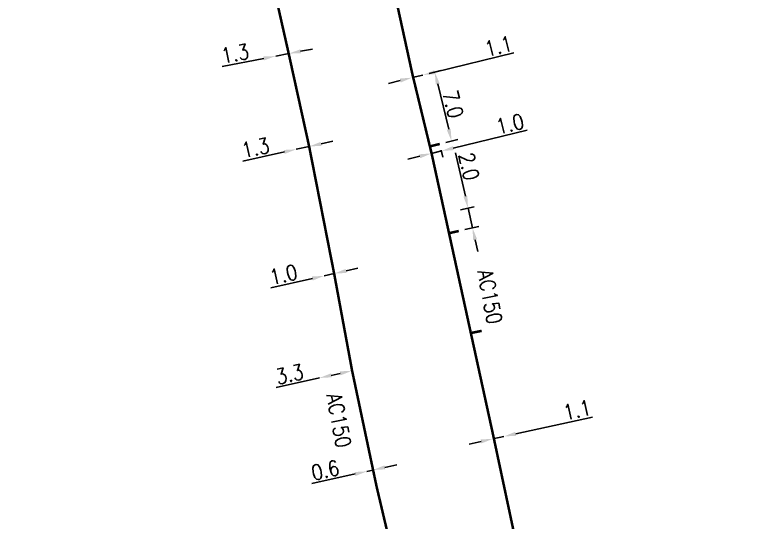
# Model space of a CAD drawing. Header units: millimetres. Extents: x 149996 to 151004, y 126998 to 128018.
# Drawn here: x 150835.9 to 150908.2, y 127279.1 to 127329.1 of the extents above; entities that cross this region are included whole.
import ezdxf
from ezdxf.enums import TextEntityAlignment as Align

# ---------------------------------------------------------------- set-up
doc = ezdxf.new("R2010")
doc.units = ezdxf.units.MM
doc.header["$PDMODE"] = 34
doc.linetypes.add('L_100_AP', pattern=[14, 10, -1.5, 1, -1.5])
doc.linetypes.add('L_25_AP', pattern=[2000, 1000, 1000])
doc.layers.get('DEFPOINTS').update_dxf_attribs({"linetype": 'CONTINUOUS'})
doc.layers.add('L_140', color=3, linetype='CONTINUOUS')
doc.layers.add('L_150', color=1, linetype='CONTINUOUS')
doc.layers.add('L_170', color=7, linetype='CONTINUOUS', plot=False)
doc.styles.get("Standard").update_dxf_attribs({"font": 'romans.shx', "width": 0.85})
doc.dimstyles.get("Standard").update_dxf_attribs({"dimtxt": 1.5, "dimasz": 1.2, "dimexe": 0.625, "dimexo": 0.625, "dimgap": 0.25, "dimtad": 1, "dimdec": 1, "dimzin": 0, "dimdsep": 46, "dimtxsty": 'Standard', "dimcen": -0.5, "dimadec": 0, "dimazin": 0, "dimtfac": 1, "dimtdec": 1, "dimtmove": 0, "dimatfit": 3, "dimfxl": 0, "dimtolj": 1, "dimtzin": 0, "dimarcsym": 0})

# ---------------------------------------------------------------- blocks, each defined once
blk = doc.blocks.new('*D93')
at = {"layer": 'DEFPOINTS', "color": 0, "linetype": 'Continuous', "transparency": 16777216}
for p in [(150884.089, 127287.534), (150884.089, 127287.534), (150883.015, 127287.299)]:
    blk.add_point(p, dxfattribs=at)
at = {"layer": 'L_140', "color": 0, "linetype": 'Continuous', "lineweight": -2, "transparency": 16777216}
for p, q in [((150885.261, 127287.791), (150892.819, 127289.449)), ((150883.015, 127287.299), (150884.089, 127287.534)), ((150881.842, 127287.042), (150880.67, 127286.785))]:
    blk.add_line(p, q, dxfattribs=at)
at = {"layer": 'L_140', "color": 0, "linetype": 'Continuous', "transparency": 16777216}
for points in [[(150885.218, 127287.987), (150885.304, 127287.596), (150884.089, 127287.534)], [(150881.8, 127287.237), (150881.885, 127286.846), (150883.015, 127287.299)]]:
    blk.add_solid(points, dxfattribs=at)
at = {"layer": 'L_140', "color": 0, "linetype": 'Continuous', "transparency": 16777216, "insert": (150891.323, 127290.144), "char_height": 1.5, "attachment_point": 5, "rotation": 12.36738}
blk.add_mtext('\\A1;1.1', dxfattribs=at)
blk = doc.blocks.new('*D193')
at = {"layer": 'DEFPOINTS', "color": 0, "linetype": 'Continuous', "transparency": 16777216}
for p in [(150869.13, 127294.015), (150865.908, 127293.298), (150865.908, 127293.298)]:
    blk.add_point(p, dxfattribs=at)
at = {"layer": 'L_150', "color": 0, "linetype": 'Continuous', "lineweight": -2, "transparency": 16777216}
for p, q in [((150865.908, 127293.298), (150861.641, 127292.348)), ((150867.958, 127293.754), (150867.08, 127293.559))]:
    blk.add_line(p, q, dxfattribs=at)
at = {"layer": 'L_150', "color": 0, "linetype": 'Continuous', "transparency": 16777216}
for points in [[(150867.915, 127293.949), (150868.002, 127293.559), (150869.13, 127294.015)], [(150867.036, 127293.754), (150867.123, 127293.363), (150865.908, 127293.298)]]:
    blk.add_solid(points, dxfattribs=at)
at = {"layer": 'L_150', "color": 0, "linetype": 'Continuous', "transparency": 16777216, "insert": (150862.972, 127293.669), "char_height": 1.5, "attachment_point": 5, "rotation": 12.55009}
blk.add_mtext('\\A1;3.3', dxfattribs=at)
blk = doc.blocks.new('*D194')
at = {"layer": 'DEFPOINTS', "color": 0, "linetype": 'Continuous', "transparency": 16777216}
for p in [(150866.383, 127303.37), (150866.383, 127303.37), (150867.359, 127303.589)]:
    blk.add_point(p, dxfattribs=at)
at = {"layer": 'L_150', "color": 0, "linetype": 'Continuous', "lineweight": -2, "transparency": 16777216}
for p, q in [((150868.53, 127303.851), (150869.701, 127304.114)), ((150867.359, 127303.589), (150866.383, 127303.37)), ((150865.212, 127303.108), (150861.124, 127302.192))]:
    blk.add_line(p, q, dxfattribs=at)
at = {"layer": 'L_150', "color": 0, "linetype": 'Continuous', "transparency": 16777216}
for points in [[(150868.486, 127304.046), (150868.574, 127303.656), (150867.359, 127303.589)], [(150865.168, 127303.303), (150865.256, 127302.913), (150866.383, 127303.37)]]:
    blk.add_solid(points, dxfattribs=at)
at = {"layer": 'L_150', "color": 0, "linetype": 'Continuous', "transparency": 16777216, "insert": (150862.364, 127303.494), "char_height": 1.5, "attachment_point": 5, "rotation": 12.63074}
blk.add_mtext('\\A1;1.0', dxfattribs=at)
blk = doc.blocks.new('*D195')
at = {"layer": 'DEFPOINTS', "color": 0, "linetype": 'Continuous', "transparency": 16777216}
for p in [(150861.602, 127325.038), (150861.602, 127325.038), (150862.879, 127325.283)]:
    blk.add_point(p, dxfattribs=at)
at = {"layer": 'L_150', "color": 0, "linetype": 'Continuous', "lineweight": -2, "transparency": 16777216}
for p, q in [((150864.057, 127325.509), (150865.236, 127325.734)), ((150862.879, 127325.283), (150861.602, 127325.038)), ((150860.423, 127324.813), (150856.309, 127324.024))]:
    blk.add_line(p, q, dxfattribs=at)
at = {"layer": 'L_150', "color": 0, "linetype": 'Continuous', "transparency": 16777216}
for points in [[(150864.02, 127325.705), (150864.095, 127325.312), (150862.879, 127325.283)], [(150860.386, 127325.009), (150860.461, 127324.616), (150861.602, 127325.038)]]:
    blk.add_solid(points, dxfattribs=at)
at = {"layer": 'L_150', "color": 0, "linetype": 'Continuous', "transparency": 16777216, "insert": (150857.589, 127325.288), "char_height": 1.5, "attachment_point": 5, "rotation": 10.84421}
blk.add_mtext('\\A1;1.3', dxfattribs=at)
blk = doc.blocks.new('*D196')
at = {"layer": 'DEFPOINTS', "color": 0, "linetype": 'Continuous', "transparency": 16777216}
for p in [(150863.626, 127315.847), (150863.626, 127315.847), (150864.895, 127316.126)]:
    blk.add_point(p, dxfattribs=at)
at = {"layer": 'L_150', "color": 0, "linetype": 'Continuous', "lineweight": -2, "transparency": 16777216}
for p, q in [((150866.067, 127316.384), (150867.239, 127316.642)), ((150862.454, 127315.589), (150858.363, 127314.688)), ((150864.895, 127316.126), (150863.626, 127315.847))]:
    blk.add_line(p, q, dxfattribs=at)
at = {"layer": 'L_150', "color": 0, "linetype": 'Continuous', "transparency": 16777216}
for points in [[(150866.024, 127316.58), (150866.11, 127316.189), (150864.895, 127316.126)], [(150862.411, 127315.784), (150862.497, 127315.393), (150863.626, 127315.847)]]:
    blk.add_solid(points, dxfattribs=at)
at = {"layer": 'L_150', "color": 0, "linetype": 'Continuous', "transparency": 16777216, "insert": (150859.607, 127315.986), "char_height": 1.5, "attachment_point": 5, "rotation": 12.41854}
blk.add_mtext('\\A1;1.3', dxfattribs=at)
blk = doc.blocks.new('*D199')
at = {"layer": 'DEFPOINTS', "color": 0, "linetype": 'Continuous', "transparency": 16777216}
for p in [(150870.596, 127284.093), (150870.596, 127284.093), (150871.182, 127284.223)]:
    blk.add_point(p, dxfattribs=at)
at = {"layer": 'L_150', "color": 0, "linetype": 'Continuous', "lineweight": -2, "transparency": 16777216}
for p, q in [((150872.353, 127284.484), (150873.525, 127284.745)), ((150869.425, 127283.832), (150865.158, 127282.882)), ((150871.182, 127284.223), (150870.596, 127284.093))]:
    blk.add_line(p, q, dxfattribs=at)
at = {"layer": 'L_150', "color": 0, "linetype": 'Continuous', "transparency": 16777216}
for points in [[(150872.31, 127284.679), (150872.397, 127284.289), (150871.182, 127284.223)], [(150869.382, 127284.027), (150869.468, 127283.637), (150870.596, 127284.093)]]:
    blk.add_solid(points, dxfattribs=at)
at = {"layer": 'L_150', "color": 0, "linetype": 'Continuous', "transparency": 16777216, "insert": (150866.489, 127284.203), "char_height": 1.5, "attachment_point": 5, "rotation": 12.54952}
blk.add_mtext('\\A1;0.6', dxfattribs=at)
blk = doc.blocks.new('*D211')
at = {"layer": 'DEFPOINTS', "color": 0, "linetype": 'Continuous', "transparency": 16777216}
for p in [(150875.049, 127322.911), (150876.118, 127323.17), (150876.118, 127323.17)]:
    blk.add_point(p, dxfattribs=at)
at = {"layer": 'L_140', "color": 0, "linetype": 'Continuous', "lineweight": -2, "transparency": 16777216}
for p, q in [((150877.284, 127323.454), (150885.076, 127325.347)), ((150875.049, 127322.911), (150876.118, 127323.17)), ((150873.883, 127322.627), (150872.717, 127322.344))]:
    blk.add_line(p, q, dxfattribs=at)
at = {"layer": 'L_140', "color": 0, "linetype": 'Continuous', "transparency": 16777216}
for points in [[(150877.236, 127323.648), (150877.331, 127323.259), (150876.118, 127323.17)], [(150873.835, 127322.822), (150873.93, 127322.433), (150875.049, 127322.911)]]:
    blk.add_solid(points, dxfattribs=at)
at = {"layer": 'L_140', "color": 0, "linetype": 'Continuous', "transparency": 16777216, "insert": (150883.565, 127326.009), "char_height": 1.5, "attachment_point": 5, "rotation": 13.65585}
blk.add_mtext('\\A1;1.1', dxfattribs=at)
blk = doc.blocks.new('*D1354')
at = {"layer": 'DEFPOINTS', "color": 0, "linetype": 'Continuous', "transparency": 16777216}
for p in [(150876.118, 127323.17), (150877.284, 127323.454), (150877.77, 127316.371)]:
    blk.add_point(p, dxfattribs=at)
at = {"layer": 'L_170', "color": 0, "linetype": 'Continuous', "lineweight": -2, "transparency": 16777216}
for p, q in [((150876.725, 127323.318), (150877.891, 127323.601)), ((150878.652, 127317.82), (150877.567, 127322.288)), ((150878.377, 127316.518), (150879.543, 127316.801))]:
    blk.add_line(p, q, dxfattribs=at)
at = {"layer": 'L_170', "color": 0, "linetype": 'Continuous', "transparency": 16777216}
for points in [[(150877.761, 127322.335), (150877.373, 127322.241), (150877.284, 127323.454)], [(150878.847, 127317.867), (150878.458, 127317.773), (150878.936, 127316.654)]]:
    blk.add_solid(points, dxfattribs=at)
at = {"layer": 'L_170', "color": 0, "linetype": 'Continuous', "transparency": 16777216, "insert": (150879.082, 127320.289), "char_height": 1.5, "attachment_point": 5, "rotation": 283.65585}
blk.add_mtext('\\A1;7.0', dxfattribs=at)
blk = doc.blocks.new('*D1355')
at = {"layer": 'DEFPOINTS', "color": 0, "linetype": 'Continuous', "transparency": 16777216}
for p in [(150877.77, 127316.368), (150877.938, 127315.679), (150876.966, 127315.443)]:
    blk.add_point(p, dxfattribs=at)
at = {"layer": 'L_140', "color": 0, "linetype": 'Continuous', "lineweight": -2, "transparency": 16777216}
for p, q in [((150879.104, 127315.962), (150886.386, 127317.731)), ((150876.966, 127315.443), (150877.938, 127315.679)), ((150877.918, 127315.761), (150878.085, 127315.071)), ((150875.8, 127315.159), (150874.634, 127314.876))]:
    blk.add_line(p, q, dxfattribs=at)
at = {"layer": 'L_140', "color": 0, "linetype": 'Continuous', "transparency": 16777216}
for points in [[(150879.057, 127316.156), (150879.151, 127315.768), (150877.938, 127315.679)], [(150875.753, 127315.354), (150875.847, 127314.965), (150876.966, 127315.443)]]:
    blk.add_solid(points, dxfattribs=at)
at = {"layer": 'L_140', "color": 0, "linetype": 'Continuous', "transparency": 16777216, "insert": (150884.698, 127318.35), "char_height": 1.5, "attachment_point": 5, "rotation": 13.65585}
blk.add_mtext('\\A1;1.0', dxfattribs=at)
blk = doc.blocks.new('*D1356')
at = {"layer": 'DEFPOINTS', "color": 0, "linetype": 'Continuous', "transparency": 16777216}
for p in [(150879.209, 127309.742), (150880.56, 127310.047), (150879.649, 127307.791)]:
    blk.add_point(p, dxfattribs=at)
at = {"layer": 'L_170', "color": 0, "linetype": 'Continuous', "lineweight": -2, "transparency": 16777216}
for p, q in [((150880.296, 127311.217), (150879.334, 127315.482)), ((150879.818, 127309.88), (150881.17, 127310.184)), ((150881, 127308.096), (150880.56, 127310.047)), ((150880.259, 127307.929), (150881.61, 127308.233)), ((150881.265, 127306.925), (150881.529, 127305.755))]:
    blk.add_line(p, q, dxfattribs=at)
at = {"layer": 'L_170', "color": 0, "linetype": 'Continuous', "transparency": 16777216}
for points in [[(150880.491, 127311.262), (150880.101, 127311.173), (150880.56, 127310.047)], [(150881.46, 127306.969), (150881.069, 127306.881), (150881, 127308.096)]]:
    blk.add_solid(points, dxfattribs=at)
at = {"layer": 'L_170', "color": 0, "linetype": 'Continuous', "transparency": 16777216, "insert": (150880.659, 127314.155), "char_height": 1.5, "attachment_point": 5, "rotation": 282.71292}
blk.add_mtext('\\A1;2.0', dxfattribs=at)

msp = doc.modelspace()

# ---------------------------------------------------------------- linework, layer by layer
at = {"layer": 'L_140', "linetype": 'L_100_AP', "flags": 128}
msp.add_lwpolyline([(150948.317, 127000, 0.25, 0.25, 0), (150947.392, 127004.023, 0.25, 0.25, 0), (150943.73, 127019.952, 0.25, 0.25, 0), (150943.057, 127022.875, 0.25, 0.25, 0), (150941.545, 127028.652, 0.25, 0.25, 0), (150938.235, 127043.652, 0.25, 0.25, 0), (150936.863, 127049.74, 0.25, 0.25, 0), (150933.519, 127064.575, 0.25, 0.25, 0), (150932.64, 127068.477, 0.25, 0.25, 0), (150930.073, 127079.717, 0.25, 0.25, 0), (150929.825, 127080.799, 0.25, 0.25, 0), (150925.323, 127100.433, 0.25, 0.25, 0), (150922.192, 127114.088, 0.25, 0.25, 0), (150918.524, 127130.613, 0.25, 0.25, 0), (150917.46, 127135.405, 0.25, 0.25, 0), (150916.922, 127137.704, 0.25, 0.25, 0), (150914.843, 127146.589, 0.25, 0.25, 0), (150913.19, 127153.883, 0.25, 0.25, 0), (150910.564, 127165.476, 0.25, 0.25, 0), (150910.157, 127167.316, 0.25, 0.25, 0), (150908.125, 127176.497, 0.25, 0.25, 0), (150901.11, 127207.247, 0.25, 0.25, 0), (150900.893, 127208.226, 0.25, 0.25, 0), (150898.353, 127219.718, 0.25, 0.25, 0), (150895, 127234.782, 0.25, 0.25, 0), (150893.036, 127243.484, 0.25, 0.25, 0), (150891.215, 127250.927, 0.25, 0.25, 0), (150891.215, 127250.927, 0.25, 0.25, 0), (150891.215, 127250.927, 0.25, 0.25, 0), (150888.591, 127261.595, 0.25, 0.25, 0), (150883.038, 127287.655, 0.25, 0.25, 0), (150878.686, 127307.574, 0.25, 0.25, 0), (150876.966, 127315.443, 0.25, 0.25, 0), (150876.799, 127316.135, 0.25, 0.25, 0), (150875.072, 127323.267, 0.25, 0.25, 0), (150871.921, 127337.672, 0.25, 0.25, 0), (150869.927, 127346.237, 0.25, 0.25, 0), (150863.77, 127373.928, 0.25, 0.25, 0), (150861.288, 127384.898, 0.25, 0.25, 0), (150858.449, 127397.33, 0.25, 0.25, 0), (150851.895, 127426.532, 0.25, 0.25, 0), (150849.826, 127436.258, 0.25, 0.25, 0), (150847.643, 127445.435, 0.25, 0.25, 0), (150846.623, 127449.346, 0.25, 0.25, 0), (150841.596, 127472.527, 0.25, 0.25, 0), (150840.827, 127475.756, 0.25, 0.25, 0), (150843.068, 127476.374, 0.25, 0.25, 0), (150845.688, 127477.111, 0.25, 0.25, 0), (150847.236, 127473.418, 0.25, 0.25, 0), (150853.844, 127476.252, 0, 0, 0)], format="xyseb", dxfattribs=at)
at = {"layer": 'L_150', "linetype": 'L_25_AP', "flags": 128}
msp.add_lwpolyline([(150936.155, 127000, 0.25, 0.25, 0), (150934.588, 127006.775, 0.25, 0.25, 0), (150933.602, 127011.041, 0.25, 0.25, 0), (150930.829, 127023.677, 0.25, 0.25, 0), (150929.366, 127030.336, 0.25, 0.25, 0), (150929.366, 127030.336, 0.25, 0.25, 0), (150927.187, 127039.758, 0.25, 0.25, 0), (150926.468, 127042.87, 0.25, 0.25, 0), (150925.487, 127047.111, 0.25, 0.25, 0), (150924.83, 127049.981, 0.25, 0.25, 0), (150918.65, 127077.217, 0.25, 0.25, 0), (150917.337, 127082.634, 0.25, 0.25, 0), (150915.024, 127092.179, 0.25, 0.25, 0), (150913.922, 127096.728, 0.25, 0.25, 0), (150913.561, 127099.324, 0.25, 0.25, 0), (150909.568, 127116.006, 0.25, 0.25, 0), (150909.327, 127117.078, 0.25, 0.25, 0), (150906.868, 127128.035, 0.25, 0.25, 0), (150903.29, 127143.977, 0.25, 0.25, 0), (150900.468, 127156.687, 0.25, 0.25, 0), (150899.825, 127159.587, 0.25, 0.25, 0), (150898.025, 127166.738, 0.25, 0.25, 0), (150895.831, 127176.512, 0.25, 0.25, 0), (150891.414, 127196.396, 0.25, 0.25, 0), (150888.772, 127207.92, 0.25, 0.25, 0), (150888.32, 127209.868, 0.25, 0.25, 0), (150886.499, 127217.724, 0.25, 0.25, 0), (150884.299, 127227.216, 0.25, 0.25, 0), (150883.108, 127232.892, 0.25, 0.25, 0), (150880.356, 127244.07, 0.25, 0.25, 0), (150879.358, 127248.335, 0.25, 0.25, 0), (150878.978, 127250.857, 0.25, 0.25, 0), (150876.014, 127262.884, 0.25, 0.25, 0), (150873.348, 127274.954, 0.25, 0.25, 0), (150871.542, 127282.604, 0.25, 0.25, 0), (150869.13, 127294.015, 0.25, 0.25, 0), (150867.359, 127303.589, 0.25, 0.25, 0), (150864.895, 127316.126, 0.25, 0.25, 0), (150862.879, 127325.283, 0.25, 0.25, 0), (150855.439, 127358.182, 0.25, 0.25, 0), (150853.238, 127368.34, 0.25, 0.25, 0), (150847.668, 127393.74, 0.25, 0.25, 0), (150845.094, 127404.644, 0.25, 0.25, 0), (150844.003, 127409.269, 0.25, 0.25, 0), (150842.947, 127414.084, 0.25, 0.25, 0), (150839.443, 127430.253, 0.25, 0.25, 0), (150836.525, 127443.252, 0.25, 0.25, 0), (150834.624, 127451.718, 0.25, 0.25, 0), (150831.6, 127464.102, 0.25, 0.25, 0), (150830.042, 127471.182, 0.25, 0.25, 0), (150830.042, 127471.182, 0.25, 0.25, 0), (150826.304, 127488.616, 0.25, 0.25, 0), (150825.652, 127491.654, 0.25, 0.25, 0), (150820.73, 127512.882, 0.25, 0.25, 0), (150819.129, 127520.352, 0.25, 0.25, 0), (150816.669, 127531.176, 0.25, 0.25, 0), (150813.157, 127548.768, 0.25, 0.25, 0), (150813.157, 127548.768, 0.25, 0.25, 0), (150810.698, 127554.686, 0, 0, 0)], format="xyseb", dxfattribs=at)
at = {"layer": 'L_170', "linetype": 'Continuous', "const_width": 0.25, "flags": 128}
for points in [[(150876.799, 127316.135), (150877.77, 127316.371)], [(150879.649, 127307.791), (150878.686, 127307.574)], [(150880.836, 127297.733), (150881.908, 127297.944)]]:
    msp.add_lwpolyline(points, dxfattribs=at)

# ---------------------------------------------------------------- texts
at = {"layer": 'L_140', "linetype": 'Continuous', "width": 0.85}
msp.add_text('AC150', height=1.5, rotation=280.63469, dxfattribs=at).set_placement((150882.722, 127301.305), align=Align.MIDDLE)
at = {"layer": 'L_150', "linetype": 'Continuous', "width": 0.85}
msp.add_text('AC150', height=1.5, rotation=280.78244, dxfattribs=at).set_placement((150867.823, 127289.115), align=Align.MIDDLE)

# ---------------------------------------------------------------- dimensions: what is measured, and where the dimension line sits
at = {"layer": 'L_140', "linetype": 'Continuous'}
for base, p1, p2, angle, picture, middle in [((150876.118, 127323.17), (150875.049, 127322.911), (150876.118, 127323.17), 193.65585, '*D211', (150883.801, 127325.037)), ((150884.089, 127287.534), (150883.015, 127287.299), (150884.089, 127287.534), 12.36738, '*D93', (150891.537, 127289.167))]:
    dim = msp.add_linear_dim(base=base, p1=p1, p2=p2, angle=angle, dimstyle='Standard', override={"dimexe": 0.625, "dimtad": 1, "dimse1": 0, "dimse2": 0, "dimtmove": 0, "dimatfit": 3}, dxfattribs=at)
    dim.commit()
    dim.dimension.update_dxf_attribs({"geometry": picture, "text_midpoint": middle, "dimtype": 160})
dim = msp.add_linear_dim(base=(150877.938, 127315.679), p1=(150876.966, 127315.443), p2=(150877.77, 127316.368), angle=193.65585, dimstyle='Standard', dxfattribs=at)
dim.commit()
dim.dimension.update_dxf_attribs({"geometry": '*D1355', "text_midpoint": (150884.934, 127317.378), "dimtype": 160})
at = {"layer": 'L_150', "linetype": 'Continuous'}
for base, p1, p2, angle, picture, middle in [((150861.602, 127325.038), (150862.879, 127325.283), (150861.602, 127325.038), 10.84421, '*D195', (150857.777, 127324.306)), ((150863.626, 127315.847), (150864.895, 127316.126), (150863.626, 127315.847), 12.41854, '*D196', (150859.822, 127315.009)), ((150866.383, 127303.37), (150867.359, 127303.589), (150866.383, 127303.37), 12.63074, '*D194', (150862.583, 127302.518)), ((150865.908, 127293.298), (150869.13, 127294.015), (150865.908, 127293.298), 12.55009, '*D193', (150863.189, 127292.693)), ((150870.596, 127284.093), (150871.182, 127284.223), (150870.596, 127284.093), 12.54952, '*D199', (150866.706, 127283.227))]:
    dim = msp.add_linear_dim(base=base, p1=p1, p2=p2, angle=angle, dimstyle='Standard', override={"dimexe": 0.625, "dimtad": 1, "dimse1": 0, "dimse2": 0, "dimtmove": 0, "dimatfit": 3}, dxfattribs=at)
    dim.commit()
    dim.dimension.update_dxf_attribs({"geometry": picture, "text_midpoint": middle, "dimtype": 160})
at = {"layer": 'L_170', "linetype": 'Continuous'}
for base, p1, p2, angle, picture, middle in [((150877.284, 127323.454), (150877.77, 127316.371), (150876.118, 127323.17), 283.65585, '*D1354', (150878.11, 127320.053)), ((150880.56, 127310.047), (150879.649, 127307.791), (150879.209, 127309.742), 282.71292, '*D1356', (150879.683, 127313.935))]:
    dim = msp.add_linear_dim(base=base, p1=p1, p2=p2, angle=angle, dimstyle='Standard', dxfattribs=at)
    dim.commit()
    dim.dimension.update_dxf_attribs({"geometry": picture, "text_midpoint": middle, "dimtype": 160})

doc.saveas('drawing.dxf')
